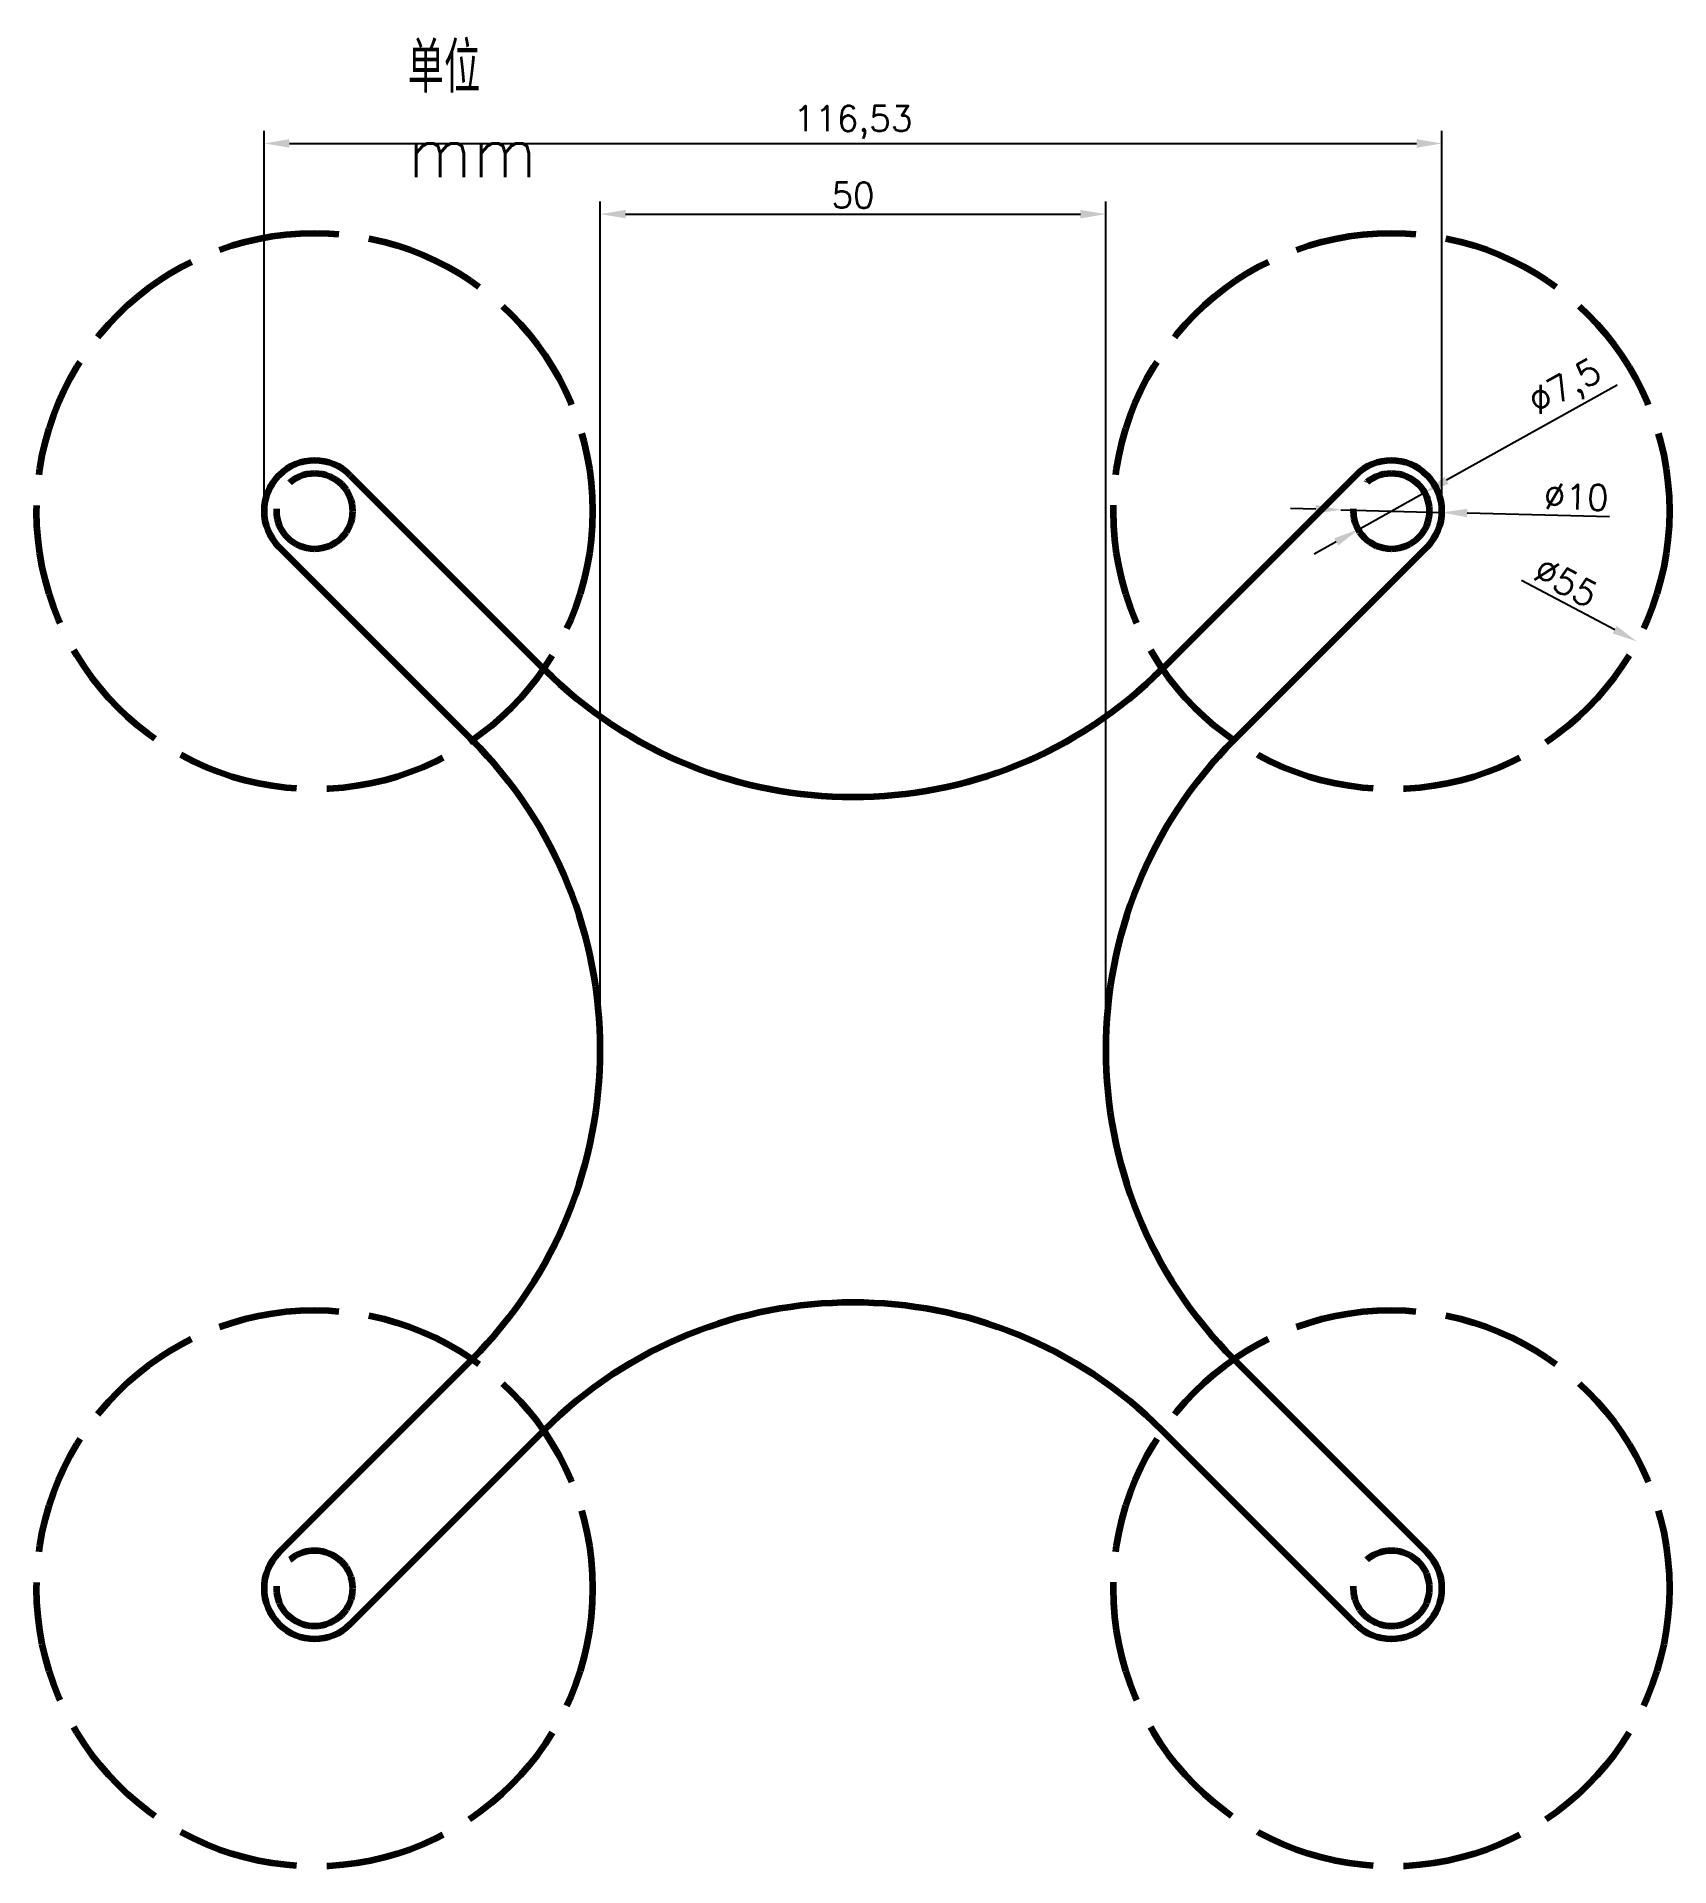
# Model space of a CAD drawing. Header units: millimetres. Extents: x -81 to 81, y -81 to 100.
import ezdxf

# ---------------------------------------------------------------- set-up
doc = ezdxf.new("R2010")
doc.units = ezdxf.units.MM
doc.linetypes.add('ACAD_ISO02W100', pattern=[15, 12, -3])
for name, color, linetype in [('comment', 7, 'Continuous'), ('help', 3, 'Continuous'), ('outline', 2, 'Continuous')]:
    doc.layers.add(name, color=color, linetype=linetype)
doc.styles.get("Standard").update_dxf_attribs({"font": 'txt', "bigfont": 'gbcbig.shx'})
doc.dimstyles.new('ISO-25', dxfattribs={"dimtxt": 2.5, "dimasz": 2.5, "dimexe": 1.25, "dimexo": 0.625, "dimtad": 1, "dimtxsty": 'Standard', "dimcen": 2.5, "dimadec": 0, "dimazin": 0, "dimtfac": 1, "dimtmove": 0, "dimatfit": 3, "dimfxl": 1, "dimarcsym": 0})

# ---------------------------------------------------------------- blocks, each defined once
blk = doc.blocks.new('*D7')
at = {"layer": 'comment', "color": 0, "lineweight": -2}
for p, q in [((-58.26, 53.89), (-58.26, 90.87)), ((58.26, 53.89), (58.26, 90.87)), ((-55.76, 89.62), (55.76, 89.62))]:
    blk.add_line(p, q, dxfattribs=at)
at = {"layer": 'comment', "color": 0, "lineweight": 100}
for points in [[(-55.76, 90.04), (-55.76, 89.2), (-58.26, 89.62)], [(55.76, 90.04), (55.76, 89.2), (58.26, 89.62)]]:
    blk.add_solid(points, dxfattribs=at)
at = {"layer": 'comment', "color": 0, "lineweight": 100, "insert": (0, 91.7), "char_height": 2.5, "attachment_point": 5}
blk.add_mtext('116,53', dxfattribs=at)
blk = doc.blocks.new('*D8')
at = {"layer": 'comment', "color": 0, "lineweight": -2}
for p, q in [((-25, 0.62), (-25, 83.88)), ((25, 0.62), (25, 83.88)), ((-22.5, 82.63), (22.5, 82.63))]:
    blk.add_line(p, q, dxfattribs=at)
at = {"layer": 'comment', "color": 0, "lineweight": 100}
for points in [[(-22.5, 83.05), (-22.5, 82.21), (-25, 82.63)], [(22.5, 83.05), (22.5, 82.21), (25, 82.63)]]:
    blk.add_solid(points, dxfattribs=at)
at = {"layer": 'comment', "color": 0, "lineweight": 100, "insert": (0, 84.5), "char_height": 2.5, "attachment_point": 5}
blk.add_mtext('50', dxfattribs=at)
blk = doc.blocks.new('*D9')
at = {"layer": 'comment', "color": 0, "lineweight": -2}
for p, q in [((75.58, 65.71), (58.72, 56.31)), ((49.99, 51.44), (56.54, 55.09)), ((47.81, 50.22), (45.62, 49))]:
    blk.add_line(p, q, dxfattribs=at)
at = {"layer": 'comment', "color": 0, "lineweight": 100}
for points in [[(58.52, 56.67), (58.92, 55.94), (56.54, 55.09)], [(47.6, 50.58), (48.01, 49.86), (49.99, 51.44)]]:
    blk.add_solid(points, dxfattribs=at)
at = {"layer": 'comment', "color": 0, "lineweight": 100, "insert": (70.57, 65.3), "char_height": 2.5, "attachment_point": 5, "rotation": 29.1518}
blk.add_mtext('∅7,5', dxfattribs=at)
blk = doc.blocks.new('*D10')
at = {"layer": 'comment', "color": 0, "lineweight": -2}
for p, q in [((45.77, 53.46), (43.27, 53.52)), ((48.27, 53.39), (58.26, 53.13)), ((74.83, 52.7), (60.76, 53.07))]:
    blk.add_line(p, q, dxfattribs=at)
at = {"layer": 'comment', "color": 0, "lineweight": 100}
for points in [[(45.78, 53.87), (45.76, 53.04), (48.27, 53.39)], [(60.77, 53.49), (60.75, 52.65), (58.26, 53.13)]]:
    blk.add_solid(points, dxfattribs=at)
at = {"layer": 'comment', "color": 0, "lineweight": 100, "insert": (71.55, 54.66), "char_height": 2.5, "attachment_point": 5, "rotation": 358.5128}
blk.add_mtext('∅10', dxfattribs=at)
blk = doc.blocks.new('*D11')
at = {"layer": 'comment', "color": 0, "lineweight": -2}
blk.add_line((66.14, 46.43), (75.35, 41.54), dxfattribs=at)
at = {"layer": 'comment', "color": 0, "lineweight": 100}
blk.add_solid([(75.54, 41.91), (75.15, 41.17), (77.55, 40.37)], dxfattribs=at)
at = {"layer": 'comment', "color": 0, "lineweight": 100, "insert": (70.52, 46.23), "char_height": 2.5, "attachment_point": 5, "rotation": 332.0396}
blk.add_mtext('∅55', dxfattribs=at)

msp = doc.modelspace()

# ---------------------------------------------------------------- linework, layer by layer
at = {"layer": 'help', "linetype": 'ACAD_ISO02W100', "lineweight": 100}
for centre, radius in [((-53.263, 53.263), 27.5), ((53.263, 53.263), 27.5), ((-53.263, 53.263), 3.75), ((53.263, 53.263), 3.75), ((-53.263, -53.263), 27.5), ((53.263, -53.263), 27.5), ((-53.263, -53.263), 3.75), ((53.263, -53.263), 3.75)]:
    msp.add_circle(centre, radius, dxfattribs=at)
at = {"layer": 'outline', "lineweight": 100}
for p, q in [((-49.728, 56.799), (-30.607, 37.678)), ((49.728, 56.799), (30.607, 37.678)), ((-56.799, 49.728), (-37.678, 30.607)), ((56.799, 49.728), (37.678, 30.607)), ((-56.799, -49.728), (-37.678, -30.607)), ((56.799, -49.728), (37.678, -30.607)), ((-49.728, -56.799), (-30.607, -37.678)), ((49.728, -56.799), (30.607, -37.678))]:
    msp.add_line(p, q, dxfattribs=at)
for centre, radius, start, end in [((-53.263, 53.263), 5, 45, 225), ((53.263, 53.263), 5, 315, 135), ((0, 68.284), 43.284, 225, 315), ((-68.284, 0), 43.284, 315, 45), ((68.284, 0), 43.284, 135, 225), ((0, -68.284), 43.284, 45, 135), ((-53.263, -53.263), 5, 135, 315), ((53.263, -53.263), 5, 225, 45)]:
    msp.add_arc(centre, radius, start, end, dxfattribs=at)

# ---------------------------------------------------------------- texts
at = {"layer": 'comment', "lineweight": 100, "insert": (-44.06, 99.626), "char_height": 5, "width": 18.66642, "attachment_point": 1}
msp.add_mtext('单位mm', dxfattribs=at)

# ---------------------------------------------------------------- dimensions: what is measured, and where the dimension line sits
at = {"layer": 'comment', "lineweight": 100}
for base, p1, p2, picture, middle in [((58.263, 89.62), (-58.263, 53.263), (58.263, 53.263), '*D7', (0, 91.703)), ((25, 82.63), (-25, 0), (25, 0), '*D8', (0, 84.505))]:
    dim = msp.add_linear_dim(base=base, p1=p1, p2=p2, dimstyle='ISO-25', dxfattribs=at)
    dim.commit()
    dim.dimension.update_dxf_attribs({"geometry": picture, "text_midpoint": middle})
for p1, p2, picture, middle in [((49.988, 51.437), (56.538, 55.09), '*D9', (71.58, 63.48)), ((28.973, 66.157), (77.553, 40.37), '*D11', (69.641, 44.57)), ((48.265, 53.393), (58.262, 53.134), '*D10', (71.5, 52.79))]:
    dim = msp.add_diameter_dim_2p(p1=p1, p2=p2, dimstyle='ISO-25', dxfattribs=at)
    dim.commit()
    dim.dimension.update_dxf_attribs({"geometry": picture, "text_midpoint": middle, "dimtype": 163})

doc.saveas('drawing.dxf')
